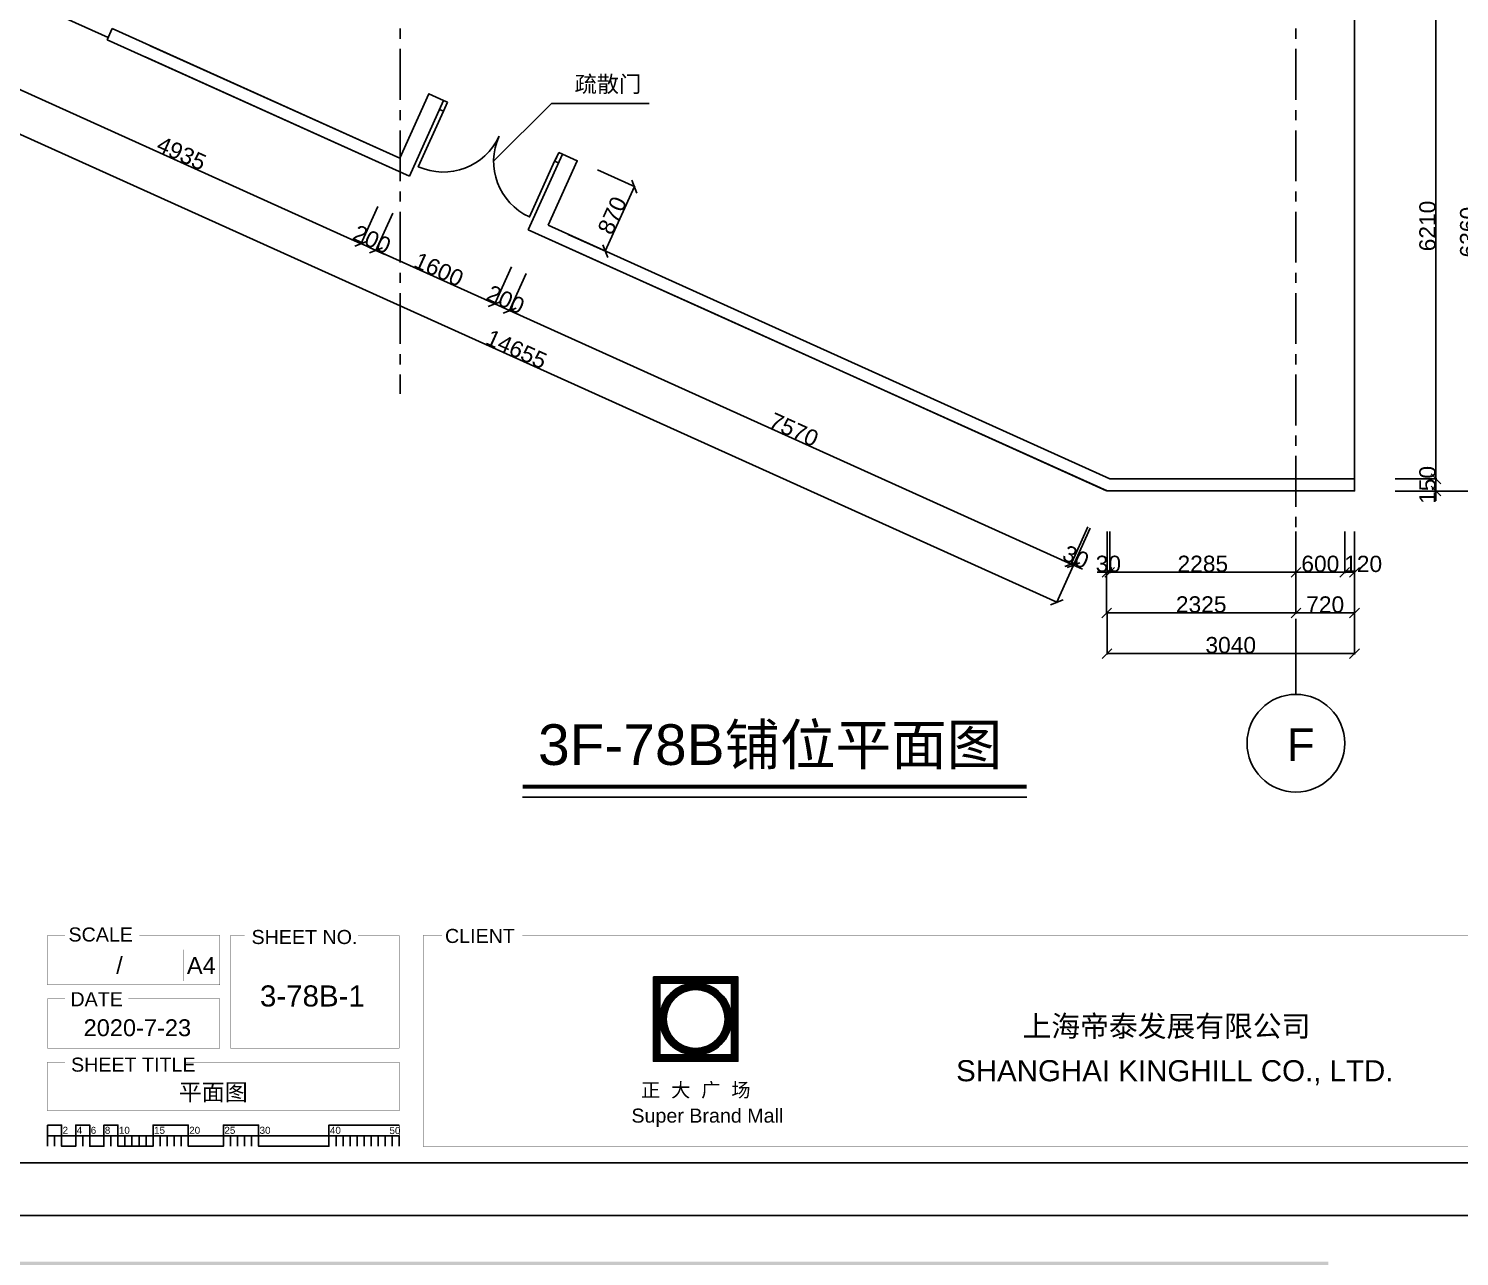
# Model space of a CAD drawing. Header units: inches. Extents: x -17602 to 171571, y -36276 to 39274.
# Drawn here: x -8510 to 9062, y -12232 to 2855 of the extents above; entities that cross this region are included whole.
import ezdxf
from ezdxf.enums import TextEntityAlignment as Align

# ---------------------------------------------------------------- set-up
doc = ezdxf.new("R2010")
doc.units = ezdxf.units.IN
doc.header["$MEASUREMENT"] = 0
doc.linetypes.add('CENTER', pattern=[2, 1.25, -0.25, 0.25, -0.25])
for name, color, linetype in [('DIM', 3, 'Continuous'), ('DIM TEXT', 7, 'Continuous'), ('DOOR', 100, 'Continuous'), ('WALL', 255, 'Continuous'), ('轴线', 10, 'CENTER')]:
    doc.layers.add(name, color=color, linetype=linetype)
doc.styles.get("Standard").update_dxf_attribs({"font": 'arial.ttf'})
doc.dimstyles.new('DIM-200MM', dxfattribs={"dimtxt": 200, "dimasz": 120, "dimexe": 10, "dimexo": 10, "dimgap": 0.7, "dimtad": 1, "dimdec": 0, "dimrnd": 5, "dimzin": 1, "dimdsep": 46, "dimtxsty": 'Standard', "dimblk": 'OBLIQUE', "dimcen": 0.5, "dimdle": 1, "dimclrd": 256, "dimclre": 256, "dimclrt": 7, "dimaunit": 1, "dimadec": 0, "dimazin": 0, "dimtfac": 1, "dimtdec": 0, "dimtix": 1, "dimtmove": 2, "dimatfit": 3, "dimfxl": 0, "dimtolj": 1, "dimtzin": 1, "dimarcsym": 0})

# ---------------------------------------------------------------- blocks, each defined once
blk = doc.blocks.new('_Oblique')
at = {"color": 0, "linetype": 'ByBlock', "lineweight": -2}
blk.add_line((-0.5, -0.5), (0.5, 0.5), dxfattribs=at)
blk = doc.blocks.new('*D6')
at = {"layer": 'DEFPOINTS', "color": 0, "transparency": 16777216}
for p in [(7774, -2677), (8774, -2677), (7774, -2827)]:
    blk.add_point(p, dxfattribs=at)
at = {"layer": 'DIM', "lineweight": -2, "transparency": 16777216}
for p, q in [((8774, -2677), (8774, -2557)), ((8274, -2677), (8784, -2677)), ((8774, -2827), (8774, -2677)), ((8274, -2827), (8784, -2827)), ((8774, -2827), (8774, -2947))]:
    blk.add_line(p, q, dxfattribs=at)
at = {"layer": 'DIM', "lineweight": -2, "transparency": 16777216, "xscale": 120, "yscale": 120, "zscale": 120}
for p, rotation in [((8774, -2677), 270), ((8774, -2827), 90)]:
    blk.add_blockref('_Oblique', p, dxfattribs=dict(at, rotation=rotation))
at = {"layer": 'DIM', "color": 7, "transparency": 16777216, "insert": (8671, -2752), "char_height": 200, "attachment_point": 5, "rotation": 90}
blk.add_mtext('\\A1;150', dxfattribs=at)
blk = doc.blocks.new('*D7')
at = {"layer": 'DEFPOINTS', "color": 0, "transparency": 16777216}
for p in [(7774, 3535), (8774, 3535), (7774, -2677)]:
    blk.add_point(p, dxfattribs=at)
at = {"layer": 'DIM', "lineweight": -2, "transparency": 16777216}
for p, q in [((8274, 3535), (8784, 3535)), ((8774, -2678), (8774, 3536)), ((8274, -2677), (8784, -2677))]:
    blk.add_line(p, q, dxfattribs=at)
at = {"layer": 'DIM', "lineweight": -2, "transparency": 16777216, "xscale": 120, "yscale": 120, "zscale": 120}
for p, rotation in [((8774, 3535), 90), ((8774, -2677), 270)]:
    blk.add_blockref('_Oblique', p, dxfattribs=dict(at, rotation=rotation))
at = {"layer": 'DIM', "color": 7, "transparency": 16777216, "insert": (8671, 429), "char_height": 200, "attachment_point": 5, "rotation": 90}
blk.add_mtext('\\A1;6210', dxfattribs=at)
blk = doc.blocks.new('*D11')
at = {"layer": 'DEFPOINTS', "color": 0, "transparency": 16777216}
for p in [(7774, 8104), (7774, -2827), (9774, -2827)]:
    blk.add_point(p, dxfattribs=at)
at = {"layer": 'DIM', "lineweight": -2, "transparency": 16777216}
for p, q in [((9274, 8104), (9784, 8104)), ((9774, 8105), (9774, -2828)), ((9274, -2827), (9784, -2827))]:
    blk.add_line(p, q, dxfattribs=at)
at = {"layer": 'DIM', "lineweight": -2, "transparency": 16777216, "xscale": 120, "yscale": 120, "zscale": 120}
for p, rotation in [((9774, 8104), 90), ((9774, -2827), 270)]:
    blk.add_blockref('_Oblique', p, dxfattribs=dict(at, rotation=rotation))
at = {"layer": 'DIM', "color": 7, "transparency": 16777216, "insert": (9671, 2639), "char_height": 200, "attachment_point": 5, "rotation": 90}
blk.add_mtext('\\A1;10930', dxfattribs=at)
blk = doc.blocks.new('*D12')
at = {"layer": 'DEFPOINTS', "color": 0, "transparency": 16777216}
for p in [(7774, 3535), (9274, 3535), (7774, -2827)]:
    blk.add_point(p, dxfattribs=at)
at = {"layer": 'DIM', "lineweight": -2, "transparency": 16777216}
for p, q in [((8774, 3535), (9284, 3535)), ((9274, -2828), (9274, 3536)), ((8774, -2827), (9284, -2827))]:
    blk.add_line(p, q, dxfattribs=at)
at = {"layer": 'DIM', "lineweight": -2, "transparency": 16777216, "xscale": 120, "yscale": 120, "zscale": 120}
for p, rotation in [((9274, 3535), 90), ((9274, -2827), 270)]:
    blk.add_blockref('_Oblique', p, dxfattribs=dict(at, rotation=rotation))
at = {"layer": 'DIM', "color": 7, "transparency": 16777216, "insert": (9171, 354), "char_height": 200, "attachment_point": 5, "rotation": 90}
blk.add_mtext('\\A1;6360', dxfattribs=at)
blk = doc.blocks.new('*D26')
at = {"layer": 'DEFPOINTS', "color": 0, "transparency": 16777216}
for p in [(4735, -2827), (7774, -2827), (4735, -4825)]:
    blk.add_point(p, dxfattribs=at)
at = {"layer": 'DIM', "lineweight": -2, "transparency": 16777216}
for p, q in [((4735, -4325), (4735, -4835)), ((7774, -4325), (7774, -4835)), ((7775, -4825), (4734, -4825))]:
    blk.add_line(p, q, dxfattribs=at)
at = {"layer": 'DIM', "lineweight": -2, "transparency": 16777216, "xscale": 120, "yscale": 120, "zscale": 120, "rotation": 180}
blk.add_blockref('_Oblique', (4735, -4825), dxfattribs=at)
at = {"layer": 'DIM', "lineweight": -2, "transparency": 16777216, "xscale": 120, "yscale": 120, "zscale": 120}
blk.add_blockref('_Oblique', (7774, -4825), dxfattribs=at)
at = {"layer": 'DIM', "color": 7, "transparency": 16777216, "insert": (6254, -4722), "char_height": 200, "attachment_point": 5}
blk.add_mtext('\\A1;3040', dxfattribs=at)
blk = doc.blocks.new('*D27')
at = {"layer": 'DEFPOINTS', "color": 0, "transparency": 16777216}
for p in [(7654, -2677), (7774, -2677), (7654, -3826)]:
    blk.add_point(p, dxfattribs=at)
at = {"layer": 'DIM', "lineweight": -2, "transparency": 16777216}
for p, q in [((7654, -3326), (7654, -3836)), ((7774, -3326), (7774, -3836)), ((7775, -3826), (7653, -3826))]:
    blk.add_line(p, q, dxfattribs=at)
at = {"layer": 'DIM', "lineweight": -2, "transparency": 16777216, "xscale": 120, "yscale": 120, "zscale": 120, "rotation": 180}
blk.add_blockref('_Oblique', (7654, -3826), dxfattribs=at)
at = {"layer": 'DIM', "lineweight": -2, "transparency": 16777216, "xscale": 120, "yscale": 120, "zscale": 120}
blk.add_blockref('_Oblique', (7774, -3826), dxfattribs=at)
at = {"layer": 'DIM', "color": 7, "transparency": 16777216, "insert": (7880, -3724), "char_height": 200, "attachment_point": 5}
blk.add_mtext('\\A1;120', dxfattribs=at)
blk = doc.blocks.new('*D28')
at = {"layer": 'DEFPOINTS', "color": 0, "transparency": 16777216}
for p in [(7054, -2677), (7654, -2677), (7054, -3826)]:
    blk.add_point(p, dxfattribs=at)
at = {"layer": 'DIM', "lineweight": -2, "transparency": 16777216}
for p, q in [((7054, -3326), (7054, -3836)), ((7654, -3326), (7654, -3836)), ((7655, -3826), (7053, -3826))]:
    blk.add_line(p, q, dxfattribs=at)
at = {"layer": 'DIM', "lineweight": -2, "transparency": 16777216, "xscale": 120, "yscale": 120, "zscale": 120, "rotation": 180}
blk.add_blockref('_Oblique', (7054, -3826), dxfattribs=at)
at = {"layer": 'DIM', "lineweight": -2, "transparency": 16777216, "xscale": 120, "yscale": 120, "zscale": 120}
blk.add_blockref('_Oblique', (7654, -3826), dxfattribs=at)
at = {"layer": 'DIM', "color": 7, "transparency": 16777216, "insert": (7354, -3723), "char_height": 200, "attachment_point": 5}
blk.add_mtext('\\A1;600', dxfattribs=at)
blk = doc.blocks.new('*D29')
at = {"layer": 'DEFPOINTS', "color": 0, "transparency": 16777216}
for p in [(4767, -2677), (7054, -2677), (4767, -3825)]:
    blk.add_point(p, dxfattribs=at)
at = {"layer": 'DIM', "lineweight": -2, "transparency": 16777216}
for p, q in [((4767, -3325), (4767, -3835)), ((7054, -3325), (7054, -3835)), ((7055, -3825), (4766, -3825))]:
    blk.add_line(p, q, dxfattribs=at)
at = {"layer": 'DIM', "lineweight": -2, "transparency": 16777216, "xscale": 120, "yscale": 120, "zscale": 120, "rotation": 180}
blk.add_blockref('_Oblique', (4767, -3825), dxfattribs=at)
at = {"layer": 'DIM', "lineweight": -2, "transparency": 16777216, "xscale": 120, "yscale": 120, "zscale": 120}
blk.add_blockref('_Oblique', (7054, -3825), dxfattribs=at)
at = {"layer": 'DIM', "color": 7, "transparency": 16777216, "insert": (5911, -3723), "char_height": 200, "attachment_point": 5}
blk.add_mtext('\\A1;2285', dxfattribs=at)
blk = doc.blocks.new('*D30')
at = {"layer": 'DEFPOINTS', "color": 0, "transparency": 16777216}
for p in [(4767, -2677), (4735, -2827), (4767, -3825)]:
    blk.add_point(p, dxfattribs=at)
at = {"layer": 'DIM', "lineweight": -2, "transparency": 16777216}
for p, q in [((4735, -3325), (4735, -3835)), ((4767, -3325), (4767, -3835)), ((4735, -3825), (4615, -3825)), ((4735, -3825), (4767, -3825)), ((4767, -3825), (4887, -3825))]:
    blk.add_line(p, q, dxfattribs=at)
at = {"layer": 'DIM', "lineweight": -2, "transparency": 16777216, "xscale": 120, "yscale": 120, "zscale": 120}
blk.add_blockref('_Oblique', (4735, -3825), dxfattribs=at)
at = {"layer": 'DIM', "lineweight": -2, "transparency": 16777216, "xscale": 120, "yscale": 120, "zscale": 120, "rotation": 180}
blk.add_blockref('_Oblique', (4767, -3825), dxfattribs=at)
at = {"layer": 'DIM', "color": 7, "transparency": 16777216, "insert": (4751, -3723), "char_height": 200, "attachment_point": 5}
blk.add_mtext('\\A1;30', dxfattribs=at)
blk = doc.blocks.new('*D31')
at = {"layer": 'DEFPOINTS', "color": 0, "transparency": 16777216}
for p in [(4729, -2824), (7054, -2827), (7054, -4325)]:
    blk.add_point(p, dxfattribs=at)
at = {"layer": 'DIM', "lineweight": -2, "transparency": 16777216}
for p, q in [((4729, -3825), (4729, -4335)), ((7054, -3825), (7054, -4335)), ((4728, -4325), (7055, -4325))]:
    blk.add_line(p, q, dxfattribs=at)
at = {"layer": 'DIM', "lineweight": -2, "transparency": 16777216, "xscale": 120, "yscale": 120, "zscale": 120, "rotation": 180}
blk.add_blockref('_Oblique', (4729, -4325), dxfattribs=at)
at = {"layer": 'DIM', "lineweight": -2, "transparency": 16777216, "xscale": 120, "yscale": 120, "zscale": 120}
blk.add_blockref('_Oblique', (7054, -4325), dxfattribs=at)
at = {"layer": 'DIM', "color": 7, "transparency": 16777216, "insert": (5891, -4222), "char_height": 200, "attachment_point": 5}
blk.add_mtext('\\A1;2325', dxfattribs=at)
blk = doc.blocks.new('*D32')
at = {"layer": 'DEFPOINTS', "color": 0, "transparency": 16777216}
for p in [(7054, -2827), (7774, -2827), (7774, -4326)]:
    blk.add_point(p, dxfattribs=at)
at = {"layer": 'DIM', "lineweight": -2, "transparency": 16777216}
for p, q in [((7054, -3826), (7054, -4336)), ((7774, -3826), (7774, -4336)), ((7053, -4326), (7775, -4326))]:
    blk.add_line(p, q, dxfattribs=at)
at = {"layer": 'DIM', "lineweight": -2, "transparency": 16777216, "xscale": 120, "yscale": 120, "zscale": 120, "rotation": 180}
blk.add_blockref('_Oblique', (7054, -4326), dxfattribs=at)
at = {"layer": 'DIM', "lineweight": -2, "transparency": 16777216, "xscale": 120, "yscale": 120, "zscale": 120}
blk.add_blockref('_Oblique', (7774, -4326), dxfattribs=at)
at = {"layer": 'DIM', "color": 7, "transparency": 16777216, "insert": (7414, -4223), "char_height": 200, "attachment_point": 5}
blk.add_mtext('\\A1;720', dxfattribs=at)
blk = doc.blocks.new('*D33')
at = {"layer": 'DEFPOINTS', "color": 0, "transparency": 16777216}
for p in [(-8559, 3340), (-8449, 3291), (-9032, 2292)]:
    blk.add_point(p, dxfattribs=at)
at = {"layer": 'DIM', "lineweight": -2, "transparency": 16777216}
for p, q in [((-8826, 2748), (-9036, 2283)), ((-8717, 2699), (-8927, 2234)), ((-9032, 2292), (-9141, 2342)), ((-8922, 2243), (-9032, 2292)), ((-8922, 2243), (-8813, 2193))]:
    blk.add_line(p, q, dxfattribs=at)
at = {"layer": 'DIM', "lineweight": -2, "transparency": 16777216, "xscale": 120, "yscale": 120, "zscale": 120}
for p, rotation in [((-9032, 2292), 335.6994302082007), ((-8922, 2243), 155.6994302082007)]:
    blk.add_blockref('_Oblique', p, dxfattribs=dict(at, rotation=rotation))
at = {"layer": 'DIM', "color": 7, "transparency": 16777216, "insert": (-8935, 2361), "char_height": 200, "attachment_point": 5, "rotation": 335.6994}
blk.add_mtext('\\A1;120', dxfattribs=at)
blk = doc.blocks.new('*D34')
at = {"layer": 'DEFPOINTS', "color": 0, "transparency": 16777216}
for p in [(-8449, 3291), (-3953, 1261), (-4426, 213)]:
    blk.add_point(p, dxfattribs=at)
at = {"layer": 'DIM', "lineweight": -2, "transparency": 16777216}
for p, q in [((-8717, 2699), (-8927, 2234)), ((-8923, 2243), (-4425, 212)), ((-4220, 668), (-4430, 204))]:
    blk.add_line(p, q, dxfattribs=at)
at = {"layer": 'DIM', "lineweight": -2, "transparency": 16777216, "xscale": 120, "yscale": 120, "zscale": 120}
for p, rotation in [((-8922, 2243), 155.6993187477827), ((-4426, 213), 335.6993187477827)]:
    blk.add_blockref('_Oblique', p, dxfattribs=dict(at, rotation=rotation))
at = {"layer": 'DIM', "color": 7, "transparency": 16777216, "insert": (-6632, 1322), "char_height": 200, "attachment_point": 5, "rotation": 335.6993}
blk.add_mtext('\\A1;4935', dxfattribs=at)
blk = doc.blocks.new('*D35')
at = {"layer": 'DEFPOINTS', "color": 0, "transparency": 16777216}
for p in [(-3771, 1178), (-2313, 520), (-2786, -528)]:
    blk.add_point(p, dxfattribs=at)
at = {"layer": 'DIM', "lineweight": -2, "transparency": 16777216}
for p, q in [((-4038, 586), (-4248, 121)), ((-4245, 131), (-2785, -528)), ((-2580, -72), (-2790, -537))]:
    blk.add_line(p, q, dxfattribs=at)
at = {"layer": 'DIM', "lineweight": -2, "transparency": 16777216, "xscale": 120, "yscale": 120, "zscale": 120}
for p, rotation in [((-4244, 130), 155.6994455018261), ((-2786, -528), 335.6994455018261)]:
    blk.add_blockref('_Oblique', p, dxfattribs=dict(at, rotation=rotation))
at = {"layer": 'DIM', "color": 7, "transparency": 16777216, "insert": (-3472, -105), "char_height": 200, "attachment_point": 5, "rotation": 335.6994}
blk.add_mtext('\\A1;1600', dxfattribs=at)
blk = doc.blocks.new('*D36')
at = {"layer": 'DEFPOINTS', "color": 0, "transparency": 16777216}
for p in [(-3953, 1261), (-3771, 1178), (-4426, 213)]:
    blk.add_point(p, dxfattribs=at)
at = {"layer": 'DIM', "lineweight": -2, "transparency": 16777216}
for p, q in [((-4220, 668), (-4430, 204)), ((-4038, 586), (-4248, 121)), ((-4426, 213), (-4536, 262)), ((-4244, 130), (-4426, 213)), ((-4244, 130), (-4134, 81))]:
    blk.add_line(p, q, dxfattribs=at)
at = {"layer": 'DIM', "lineweight": -2, "transparency": 16777216, "xscale": 120, "yscale": 120, "zscale": 120}
for p, rotation in [((-4426, 213), 335.6983586521599), ((-4244, 130), 155.6983586521599)]:
    blk.add_blockref('_Oblique', p, dxfattribs=dict(at, rotation=rotation))
at = {"layer": 'DIM', "color": 7, "transparency": 16777216, "insert": (-4293, 265), "char_height": 200, "attachment_point": 5, "rotation": 335.6984}
blk.add_mtext('\\A1;200', dxfattribs=at)
blk = doc.blocks.new('*D37')
at = {"layer": 'DEFPOINTS', "color": 0, "transparency": 16777216}
for p in [(-2313, 520), (-2130, 438), (-2603, -610)]:
    blk.add_point(p, dxfattribs=at)
at = {"layer": 'DIM', "lineweight": -2, "transparency": 16777216}
for p, q in [((-2580, -72), (-2790, -537)), ((-2398, -155), (-2608, -619)), ((-2786, -528), (-2895, -479)), ((-2786, -528), (-2603, -610)), ((-2603, -610), (-2494, -660))]:
    blk.add_line(p, q, dxfattribs=at)
at = {"layer": 'DIM', "lineweight": -2, "transparency": 16777216, "xscale": 120, "yscale": 120, "zscale": 120}
for p, rotation in [((-2786, -528), 335.6994546477607), ((-2603, -610), 155.6994546477607)]:
    blk.add_blockref('_Oblique', p, dxfattribs=dict(at, rotation=rotation))
at = {"layer": 'DIM', "color": 7, "transparency": 16777216, "insert": (-2652, -475), "char_height": 200, "attachment_point": 5, "rotation": 335.6995}
blk.add_mtext('\\A1;200', dxfattribs=at)
blk = doc.blocks.new('*D38')
at = {"layer": 'DEFPOINTS', "color": 0, "transparency": 16777216}
for p in [(-2130, 438), (-2603, -610), (4767, -2677)]:
    blk.add_point(p, dxfattribs=at)
at = {"layer": 'DIM', "lineweight": -2, "transparency": 16777216}
for p, q in [((-2398, -155), (-2608, -619)), ((4295, -3725), (-2604, -610)), ((4500, -3269), (4290, -3734))]:
    blk.add_line(p, q, dxfattribs=at)
at = {"layer": 'DIM', "lineweight": -2, "transparency": 16777216, "xscale": 120, "yscale": 120, "zscale": 120}
for p, rotation in [((-2603, -610), 155.6994302082097), ((4294, -3725), 335.6994302082097)]:
    blk.add_blockref('_Oblique', p, dxfattribs=dict(at, rotation=rotation))
at = {"layer": 'DIM', "color": 7, "transparency": 16777216, "insert": (888, -2074), "char_height": 200, "attachment_point": 5, "rotation": 335.6994}
blk.add_mtext('\\A1;7570', dxfattribs=at)
blk = doc.blocks.new('*D39')
at = {"layer": 'DEFPOINTS', "color": 0, "transparency": 16777216}
for p in [(4705, -2813), (4735, -2827), (4294, -3725)]:
    blk.add_point(p, dxfattribs=at)
at = {"layer": 'DIM', "lineweight": -2, "transparency": 16777216}
for p, q in [((4500, -3269), (4290, -3734)), ((4529, -3282), (4319, -3747)), ((4294, -3725), (4185, -3675)), ((4323, -3738), (4294, -3725)), ((4323, -3738), (4433, -3787))]:
    blk.add_line(p, q, dxfattribs=at)
at = {"layer": 'DIM', "lineweight": -2, "transparency": 16777216, "xscale": 120, "yscale": 120, "zscale": 120}
for p, rotation in [((4294, -3725), 335.7045962750539), ((4323, -3738), 155.7045962750539)]:
    blk.add_blockref('_Oblique', p, dxfattribs=dict(at, rotation=rotation))
at = {"layer": 'DIM', "color": 7, "transparency": 16777216, "insert": (4351, -3638), "char_height": 200, "attachment_point": 5, "rotation": 335.7046}
blk.add_mtext('\\A1;30', dxfattribs=at)
blk = doc.blocks.new('*D40')
at = {"layer": 'DEFPOINTS', "color": 0, "transparency": 16777216}
for p in [(-8620, 3204), (4735, -2827), (4118, -4194)]:
    blk.add_point(p, dxfattribs=at)
at = {"layer": 'DIM', "lineweight": -2, "transparency": 16777216}
for p, q in [((-9032, 2292), (-9242, 1827)), ((-9238, 1837), (4119, -4194)), ((4323, -3738), (4113, -4203))]:
    blk.add_line(p, q, dxfattribs=at)
at = {"layer": 'DIM', "lineweight": -2, "transparency": 16777216, "xscale": 120, "yscale": 120, "zscale": 120}
for p, rotation in [((-9238, 1837), 155.6994315629858), ((4118, -4194), 335.6994315629858)]:
    blk.add_blockref('_Oblique', p, dxfattribs=dict(at, rotation=rotation))
at = {"layer": 'DIM', "color": 7, "transparency": 16777216, "insert": (-2518, -1085), "char_height": 200, "attachment_point": 5, "rotation": 335.6994}
blk.add_mtext('\\A1;14655', dxfattribs=at)
blk = doc.blocks.new('*D45')
at = {"layer": 'DEFPOINTS', "color": 0, "transparency": 16777216}
for p in [(-1772, 1231), (-1070, 913), (-2130, 438)]:
    blk.add_point(p, dxfattribs=at)
at = {"layer": 'DIM', "lineweight": -2, "transparency": 16777216}
for p, q in [((-1525, 1119), (-1060, 909)), ((-1428, 120), (-1069, 914)), ((-1883, 326), (-1418, 116))]:
    blk.add_line(p, q, dxfattribs=at)
at = {"layer": 'DIM', "lineweight": -2, "transparency": 16777216, "xscale": 120, "yscale": 120, "zscale": 120}
for p, rotation in [((-1070, 913), 65.69952780680346), ((-1428, 120), 245.6995278068035)]:
    blk.add_blockref('_Oblique', p, dxfattribs=dict(at, rotation=rotation))
at = {"layer": 'DIM', "color": 7, "transparency": 16777216, "insert": (-1342, 559), "char_height": 200, "attachment_point": 5, "rotation": 65.6995}
blk.add_mtext('\\A1;870', dxfattribs=at)
blk = doc.blocks.new('A$C66BE637F')
at = {"const_width": 417}
blk.add_lwpolyline([(208, 5352), (208, 208), (5352, 208), (5352, 5352)], close=True, dxfattribs=at)
at = {"color": 8}
for points in [[(0, 5560), (0, 0), (5560, 0), (5560, 5560)], [(417, 5143), (417, 417), (5143, 417), (5143, 5143)]]:
    blk.add_lwpolyline(points, close=True, dxfattribs=at)
at = {"const_width": 417}
blk.add_lwpolyline([(625, 2780, 1), (4935, 2780, 1)], format="xyb", close=True, dxfattribs=at)
at = {"color": 8}
for radius in [2363, 1947]:
    blk.add_circle((2780, 2780), radius, dxfattribs=at)

msp = doc.modelspace()

# ---------------------------------------------------------------- linework, layer by layer
at = {"color": 8}
msp.add_line((-8277.2, -10748.5), (-3957.2, -10748.5), dxfattribs=at)
msp.add_lwpolyline([(-17033.8, 13283), (18217.4, 13283), (18217.4, -11081.8), (-17033.8, -11081.8)], close=True)
for points, const_width in [([(-2444, -6458.9), (3748, -6458.9)], 50), ([(-7150.6, -8290.3), (-6160.4, -8290.3), (-6160.4, -8895.1), (-8277.2, -8895.1), (-8277.2, -8290.3), (-8061.2, -8290.3)], 4.32), ([(-4463.2, -8290.3), (-3957.2, -8290.3), (-3957.2, -9672.7), (-6030.8, -9672.7), (-6030.8, -8290.3), (-5858, -8290.3)], 4.32), ([(-2445.4, -8290.3), (10372.1, -8290.3), (10372.1, -10881.8), (-3665, -10881.8), (-3665, -8290.3), (-3431.9, -8290.3)], 4.32), ([(-6604.8, -8463.6), (-6604.8, -8848.8)], 4.32), ([(-7285.4, -9067.9), (-6160.4, -9067.9), (-6160.4, -9672.7), (-8277.2, -9672.7), (-8277.2, -9067.9), (-8061.2, -9067.9)], 4.32), ([(-6596.3, -9845.5), (-3957.2, -9845.5), (-3957.2, -10441.5), (-8277.2, -10441.5), (-8277.2, -9845.5), (-8061.2, -9845.5)], 4.32), ([(-8104.4, -10618.9), (-8104.4, -10748.5)], 8.64), ([(-7931.6, -10618.9), (-7931.6, -10748.5)], 8.64), ([(-7758.8, -10618.9), (-7758.8, -10748.5)], 8.64), ([(-7586, -10618.9), (-7586, -10748.5)], 8.64), ([(-7413.2, -10618.9), (-7413.2, -10748.5)], 8.64), ([(-6981.2, -10618.9), (-6981.2, -10748.5)], 8.64), ([(-6549.2, -10618.9), (-6549.2, -10748.5)], 8.64), ([(-6117.2, -10618.9), (-6117.2, -10748.5)], 8.64), ([(-5685.2, -10618.9), (-5685.2, -10748.5)], 8.64), ([(-4821.2, -10618.9), (-4821.2, -10748.5)], 8.64), ([(-3957.2, -10618.9), (-3957.2, -10748.5)], 8.64)]:
    msp.add_lwpolyline(points, dxfattribs=dict(const_width=const_width))
for points in [[(-2444, -6590.3), (3748, -6590.3)], [(-17552.2, -10001.8), (-17552.2, -11729.8), (17007.8, -11729.8)], [(-8277.2, -10618.9), (-8277.2, -10878.1)], [(-8104.4, -10748.5), (-8104.4, -10878.1)], [(-6549.2, -10748.5), (-6549.2, -10878.1)], [(-6117.2, -10748.5), (-6117.2, -10878.1)], [(-3957.2, -10748.5), (-3957.2, -10878.1)]]:
    msp.add_lwpolyline(points)
for points in [[(-8277.2, -10618.9), (-8104.4, -10618.9), (-8104.4, -10878.1), (-7931.6, -10878.1), (-7931.6, -10618.9), (-7758.8, -10618.9), (-7758.8, -10878.1), (-7586, -10878.1), (-7586, -10618.9), (-7413.2, -10618.9), (-7413.2, -10878.1), (-6981.2, -10878.1), (-6981.2, -10618.9), (-6549.2, -10618.9), (-6549.2, -10878.1), (-6117.2, -10878.1), (-6117.2, -10618.9), (-5685.2, -10618.9), (-5685.2, -10878.1), (-4821.2, -10878.1), (-4821.2, -10618.9), (-3957.2, -10618.9)], [(-8190.8, -10748.5), (-8190.8, -10878.1)], [(-7931.6, -10748.5), (-7931.6, -10878.1)], [(-7845.2, -10748.5), (-7845.2, -10878.1)], [(-7758.8, -10748.5), (-7758.8, -10878.1)], [(-7586, -10748.5), (-7586, -10878.1)], [(-7499.6, -10748.5), (-7499.6, -10878.1)], [(-7413.2, -10748.5), (-7413.2, -10878.1)], [(-7326.8, -10748.5), (-7326.8, -10878.1)], [(-7240.4, -10748.5), (-7240.4, -10878.1)], [(-7154, -10748.5), (-7154, -10878.1)], [(-7067.6, -10748.5), (-7067.6, -10878.1)], [(-6981.2, -10748.5), (-6981.2, -10878.1)], [(-6894.8, -10748.5), (-6894.8, -10878.1)], [(-6808.4, -10748.5), (-6808.4, -10878.1)], [(-6722, -10748.5), (-6722, -10878.1)], [(-6635.6, -10748.5), (-6635.6, -10878.1)], [(-6030.8, -10748.5), (-6030.8, -10878.1)], [(-5944.4, -10748.5), (-5944.4, -10878.1)], [(-5858, -10748.5), (-5858, -10878.1)], [(-5771.6, -10748.5), (-5771.6, -10878.1)], [(-5685.2, -10748.5), (-5685.2, -10878.1)], [(-4821.2, -10748.5), (-4821.2, -10878.1)], [(-4734.8, -10748.5), (-4734.8, -10878.1)], [(-4648.4, -10748.5), (-4648.4, -10878.1)], [(-4562, -10748.5), (-4562, -10878.1)], [(-4475.6, -10748.5), (-4475.6, -10878.1)], [(-4389.2, -10748.5), (-4389.2, -10878.1)], [(-4302.8, -10748.5), (-4302.8, -10878.1)], [(-4216.4, -10748.5), (-4216.4, -10878.1)], [(-4130, -10748.5), (-4130, -10878.1)], [(-4043.6, -10748.5), (-4043.6, -10878.1)]]:
    msp.add_lwpolyline(points, dxfattribs=at)
at = {"layer": 'DIM'}
for p, q in [((-2088.4, 1932.7), (-2799.4, 1224.2)), ((-887.4, 1932.7), (-2088.4, 1932.7)), ((7053.9, -5326), (7053.9, -4826))]:
    msp.add_line(p, q, dxfattribs=at)
msp.add_circle((7053.9, -5926), 600, dxfattribs=at)
at = {"layer": 'DOOR', "linetype": 'Continuous'}
for p, q in [((-3416.4, 1841.4), (-3367, 1950.8)), ((-2049.4, 1224.2), (-2000.1, 1333.6)), ((-2049.3, 1224.1), (-1999.9, 1333.5))]:
    msp.add_line(p, q, dxfattribs=at)
at = {"layer": 'DOOR'}
for p, q in [((-3412.6, 1971.3), (-3367, 1950.8)), ((-3461.9, 1862), (-3416.4, 1841.4)), ((-1954.5, 1313), (-2000.1, 1333.6)), ((-2003.9, 1203.6), (-2049.4, 1224.2))]:
    msp.add_line(p, q, dxfattribs=at)
at = {"layer": 'DOOR', "linetype": 'Continuous'}
for points in [[(-3416.4, 1841.4), (-3416.4, 1841.4), (-3725, 1157.9), (-3725, 1158), (-3416.4, 1841.4)], [(-3375.2, 1932.5), (-3375.2, 1932.5), (-3375.2, 1932.6), (-3375.2, 1932.6)], [(-2049.4, 1224.2), (-2049.4, 1224.2), (-2358, 540.7), (-2358, 540.7), (-2049.4, 1224.2)]]:
    msp.add_lwpolyline(points, dxfattribs=at)
at = {"layer": 'DOOR', "color": 1, "linetype": 'Continuous'}
msp.add_lwpolyline([(-2008.3, 1315.3), (-2008.3, 1315.3), (-2008.3, 1315.4), (-2008.3, 1315.4)], dxfattribs=at)
at = {"layer": 'DOOR', "linetype": 'Continuous'}
for centre, start, end in [((-3416.4, 1841.4), 245.69953, 335.69953), ((-2049.4, 1224.2), 155.69953, 245.69953)]:
    msp.add_arc(centre, 749.9, start, end, dxfattribs=at)
at = {"layer": 'WALL'}
for p, q in [((7773.9, 7954.3), (7773.9, -2676.6)), ((-8498.6, 3181.6), (-7532.5, 2745.4)), ((-7018.3, 2644.9), (-3952.9, 1260.7)), ((-7080, 2508.2), (-3832.3, 1041.7)), ((-2374.2, 383.4), (-1486.7, -17.4)), ((-2130.2, 437.8), (4767.2, -2676.6)), ((-210.8, -593.5), (-1486.7, -17.4)), ((-210.8, -593.5), (4729, -2824))]:
    msp.add_line(p, q, dxfattribs=at)
for points in [[(-7483.1, 2854.8), (-7544.9, 2718)], [(-3952.9, 1260.7), (-7483.1, 2854.8)], [(-3832.3, 1041.7), (-7544.9, 2718)], [(-3952.9, 1260.7), (-3594.8, 2053.7), (-3412.6, 1971.3), (-3832.3, 1041.7)], [(-2130.2, 437.8), (-1772.2, 1230.7), (-1954.5, 1313), (-2374.2, 383.4)], [(7773.9, -2676.6), (7773.9, -2826.6), (4734.9, -2826.6), (-2374.2, 383.4)], [(-2312.5, 520.1), (-2312.5, 520.1)], [(7773.9, -2676.6), (4767.2, -2676.6), (-2130.2, 437.8)]]:
    msp.add_lwpolyline(points, dxfattribs=at)
at = {"layer": '轴线', "ltscale": 500}
for p, q in [((-3946.1, 10604.3), (-3946.1, -1631.1)), ((7053.9, 10604.3), (7053.9, -5326))]:
    msp.add_line(p, q, dxfattribs=at)

# ---------------------------------------------------------------- block references
at = {"xscale": 0.1864701341885847, "yscale": 0.1864701341885847, "zscale": 0.1864701341885847}
msp.add_blockref('A$C66BE637F', (-836.5, -9833.5), dxfattribs=at)

# ---------------------------------------------------------------- texts
for s, height, p in [('SCALE', 172.8, (-8020.2, -8362.7)), ('SHEET NO.', 172.8, (-5772.5, -8393.5)), ('CLIENT', 172.8, (-3396.1, -8380.6)), ('A4', 207.36, (-6566.1, -8760.9)), ('DATE', 172.8, (-7996.5, -9158.1)), ('上海帝泰发展有限公司', 259.2, (3696.6, -9531.8)), ('SHEET TITLE', 172.8, (-7988.8, -9961.8)), ('SHANGHAI KINGHILL CO., LTD.', 259.2, (2880.8, -10079.9)), ('正  大  广  场', 172.8, (-989.1, -10273.8)), ('Super Brand Mall', 172.8, (-1106.6, -10588.4)), ('2', 86.4, (-8092.6, -10725.7)), ('4', 86.4, (-7919.8, -10725.7)), ('6', 86.4, (-7747, -10725.7)), ('8', 86.4, (-7574.2, -10725.7)), ('10', 86.4, (-7401.4, -10725.7)), ('15', 86.4, (-6969.4, -10725.7)), ('20', 86.4, (-6537.4, -10725.7)), ('25', 86.4, (-6105.4, -10725.7)), ('30', 86.4, (-5673.4, -10725.7)), ('40', 86.4, (-4809.4, -10725.7)), ('50', 86.4, (-4078.1, -10728.8))]:
    msp.add_text(s, height=height).set_placement(p)
at = {"attachment_point": 1}
for s, width, insert, char_height in [('3F-78B{\\fSimSun|b0|i0|c134|p2;铺位平面图}', 6808.082, (-2253.4, -5693.5), 500), ('{\\fSimSun|b0|i0|c134|p2;图纸数据仅示意}', 205426.225, (-17561.6, -14011.4), 20000)]:
    msp.add_mtext_dynamic_manual_height_columns(s, width=width, gutter_width=1, heights=[0], dxfattribs=dict(at, insert=insert, char_height=char_height))
for tag, text, p in [('/', 'AS NOTED', (-7353.6, -8757.7)), ('2020-7-23', '2020-7-22', (-6514.3, -9525.7))]:
    msp.add_attdef(tag, text=text, height=207.36).set_placement(p, align=Align.RIGHT)
for tag, p, s, height in [('3-78B-1', (-5668.9, -9161.2), 'SHEET NO.', 259.2), ('平面图', (-6667.1, -10316.4), 'SHEET-TITLE', 207.36)]:
    msp.add_attdef(tag, p, s, height=height)
at = {"layer": 'DIM TEXT', "attachment_point": 1}
for s, insert, char_height in [('{\\fSimSun|b0|i0|c134|p2;疏散门}', (-1804.6, 2273), 200), ('F', (6942.5, -5744.1), 400)]:
    msp.add_mtext_dynamic_manual_height_columns(s, width=10456.675, gutter_width=2, heights=[0], dxfattribs=dict(at, insert=insert, char_height=char_height))

# ---------------------------------------------------------------- dimensions: what is measured, and where the dimension line sits
at = {"layer": 'DIM'}
for base, p1, p2, picture, middle in [((9773.9, -2826.6), (7773.9, 8104.3), (7773.9, -2826.6), '*D11', (9671, 2638.8)), ((8773.9, 3535.1), (7773.9, -2676.6), (7773.9, 3535.1), '*D7', (8671, 429.2)), ((9273.9, 3535.1), (7773.9, -2826.6), (7773.9, 3535.1), '*D12', (9171, 354.2)), ((8773.9, -2676.6), (7773.9, -2826.6), (7773.9, -2676.6), '*D6', (8671, -2751.6))]:
    dim = msp.add_linear_dim(base=base, p1=p1, p2=p2, angle=90, dimstyle='DIM-200MM', dxfattribs=at)
    dim.commit()
    dim.dimension.update_dxf_attribs({"geometry": picture, "text_midpoint": middle})
for p1, p2, distance, picture, middle in [((-8449.2, 3291), (-8558.6, 3340.4), 1150, '*D33', (-8934.8, 2361.3)), ((-8620.3, 3203.6), (4734.9, -2826.6), -1500, '*D40', (-2517.7, -1084.9)), ((-8449.2, 3291), (-3952.9, 1260.7), -1150, '*D34', (-6631.9, 1321.5)), ((-3770.6, 1178.4), (-3952.9, 1260.7), 1150, '*D36', (-4292.7, 265.2)), ((-2130.2, 437.8), (-1772.2, 1230.7), -771, '*D45', (-1342.3, 559.3)), ((-3770.6, 1178.4), (-2312.5, 520.1), -1150, '*D35', (-3472.5, -105.2)), ((-2312.5, 520.1), (-2130.2, 437.8), -1150, '*D37', (-2652.3, -475.5)), ((4767.2, -2676.6), (-2130.2, 437.8), 1150, '*D38', (887.5, -2073.8)), ((4734.9, -2826.6), (4705.4, -2813.3), 1000, '*D39', (4351, -3637.6))]:
    dim = msp.add_aligned_dim(p1=p1, p2=p2, distance=distance, dimstyle='DIM-200MM', dxfattribs=at)
    dim.commit()
    dim.dimension.update_dxf_attribs({"geometry": picture, "text_midpoint": middle})
for base, p1, p2, picture, middle in [((4767.2, -3825.4), (4734.9, -2826.6), (4767.2, -2676.6), '*D30', (4751, -3722.6)), ((4767.2, -3825.4), (7053.9, -2676.6), (4767.2, -2676.6), '*D29', (5910.5, -3722.6)), ((7053.9, -3826.3), (7653.9, -2676.6), (7053.9, -2676.6), '*D28', (7353.9, -3723.5)), ((7053.9, -4325.1), (4729, -2824), (7053.9, -2826.6), '*D31', (5891.4, -4222.2)), ((4734.9, -4825.2), (7773.9, -2826.6), (4734.9, -2826.6), '*D26', (6254.4, -4722.4)), ((7773.9, -4326.3), (7053.9, -2826.6), (7773.9, -2826.6), '*D32', (7413.9, -4223.4))]:
    dim = msp.add_linear_dim(base=base, p1=p1, p2=p2, dimstyle='DIM-200MM', dxfattribs=at)
    dim.commit()
    dim.dimension.update_dxf_attribs({"geometry": picture, "text_midpoint": middle})
dim = msp.add_linear_dim(base=(7653.9, -3826.4), p1=(7773.9, -2676.6), p2=(7653.9, -2676.6), dimstyle='DIM-200MM', dxfattribs=at)
dim.commit()
dim.dimension.update_dxf_attribs({"geometry": '*D27', "text_midpoint": (7880.1, -3723.6), "dimtype": 160})

doc.saveas('drawing.dxf')
